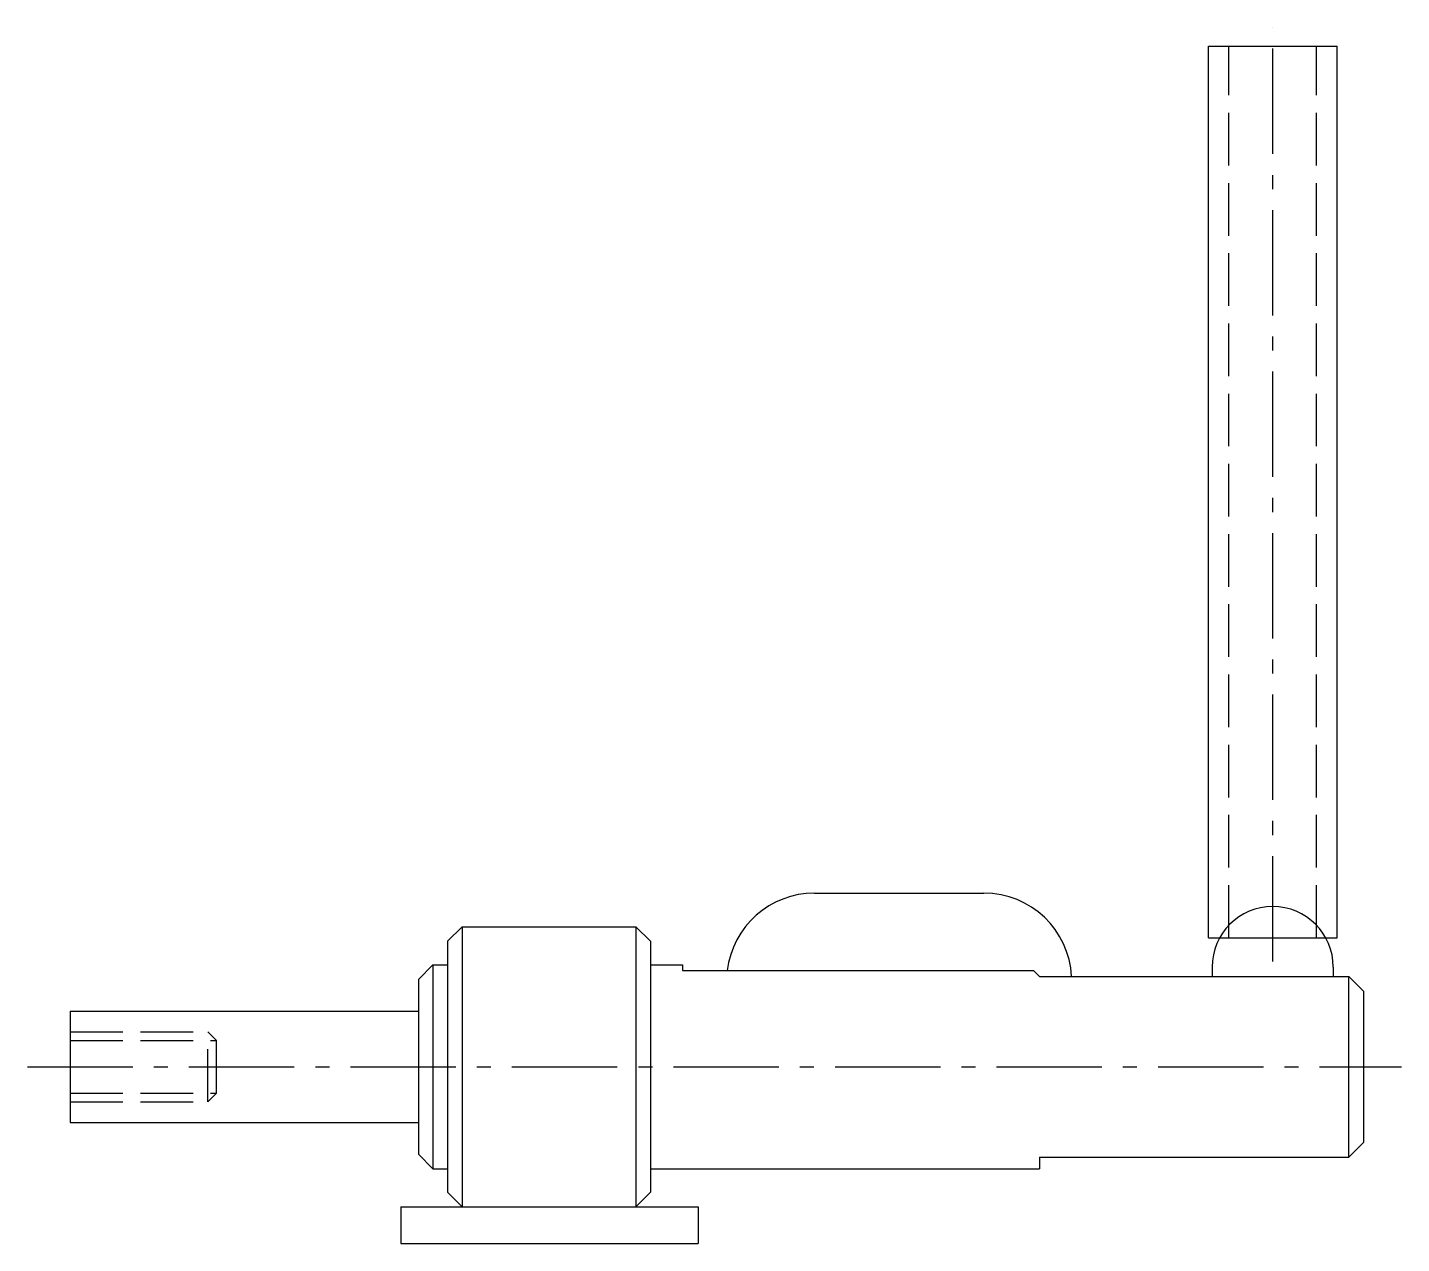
# Model space of a CAD drawing. Extents: x 734 to 969, y 817 to 1024.
import ezdxf

# ---------------------------------------------------------------- set-up
doc = ezdxf.new("R2010")
doc.units = 0
doc.header["$LTSCALE"] = 3
doc.header["$MEASUREMENT"] = 0
doc.linetypes.add('DASHED', pattern=[4, 3, -1])
doc.linetypes.add('SCENTER', pattern=[9.2, 6, -1.2, 0.8, -1.2])
for name, color, linetype in [('CON', 2, 'CONTINUOUS'), ('DAS', 3, 'DASHED'), ('SCEN', 1, 'SCENTER')]:
    doc.layers.add(name, color=color, linetype=linetype)

msp = doc.modelspace()

# ---------------------------------------------------------------- linework, layer by layer
at = {"layer": 'CON'}
for p, q in [((935.92, 1021.26), (957.92, 1021.26)), ((935.92, 868.86), (935.92, 1021.26)), ((957.92, 868.86), (957.92, 1021.26)), ((868.61, 876.5), (897.57, 876.5)), ((808.42, 870.76), (805.92, 868.26)), ((808.42, 870.76), (838.07, 870.76)), ((808.42, 870.76), (808.42, 822.86)), ((838.07, 870.76), (840.57, 868.26)), ((838.07, 870.76), (838.07, 822.86)), ((935.92, 868.86), (957.92, 868.86)), ((805.92, 868.26), (805.92, 825.36)), ((840.57, 868.26), (840.57, 825.36)), ((803.42, 864.26), (800.92, 861.76)), ((803.42, 864.26), (805.92, 864.26)), ((803.42, 864.26), (803.42, 829.36)), ((840.57, 864.26), (846.05, 864.26)), ((846.05, 864.26), (846.05, 863.26)), ((800.92, 861.76), (800.92, 831.86)), ((846.05, 863.26), (906.06, 863.26)), ((906.06, 863.26), (907.06, 862.26)), ((907.06, 862.26), (959.92, 862.26)), ((936.58, 863.85), (936.58, 862.26)), ((957.27, 863.85), (957.27, 862.26)), ((959.92, 862.26), (962.42, 859.76)), ((959.92, 831.36), (959.92, 862.26)), ((962.42, 859.76), (962.42, 833.86)), ((741.42, 856.31), (741.42, 837.31)), ((741.42, 856.31), (800.92, 856.31)), ((741.42, 837.31), (800.92, 837.31)), ((962.42, 833.86), (959.92, 831.36)), ((800.92, 831.86), (803.42, 829.36)), ((907.06, 831.36), (907.06, 829.36)), ((907.06, 831.36), (959.92, 831.36)), ((803.42, 829.36), (805.92, 829.36)), ((840.57, 829.36), (907.06, 829.36)), ((805.92, 825.36), (808.42, 822.86)), ((840.57, 825.36), (838.07, 822.86)), ((797.92, 822.86), (797.92, 816.61)), ((797.92, 822.86), (848.72, 822.86)), ((848.72, 822.86), (848.72, 816.61)), ((797.92, 816.61), (848.72, 816.61))]:
    msp.add_line(p, q, dxfattribs=at)
for centre, radius, start, end in [((868.61, 861.5), 15, 90, 173.2694), ((897.57, 861.5), 15, 2.8967, 90), ((946.92, 863.85), 10.35, 0, 180)]:
    msp.add_arc(centre, radius, start, end, dxfattribs=at)
at = {"layer": 'DAS'}
for p, q in [((939.42, 868.86), (939.42, 1021.26)), ((954.42, 868.86), (954.42, 1021.26)), ((741.42, 852.81), (764.92, 852.81)), ((766.42, 851.31), (764.92, 852.81)), ((764.92, 840.81), (764.92, 852.81)), ((741.42, 851.31), (766.42, 851.31)), ((766.42, 842.31), (766.42, 851.31)), ((741.42, 842.31), (766.42, 842.31)), ((741.42, 840.81), (764.92, 840.81)), ((766.42, 842.31), (764.92, 840.81))]:
    msp.add_line(p, q, dxfattribs=at)
at = {"layer": 'SCEN'}
for p, q in [((946.92, 864.83), (946.92, 1024.45)), ((734.12, 846.81), (968.93, 846.81))]:
    msp.add_line(p, q, dxfattribs=at)

doc.saveas('drawing.dxf')
